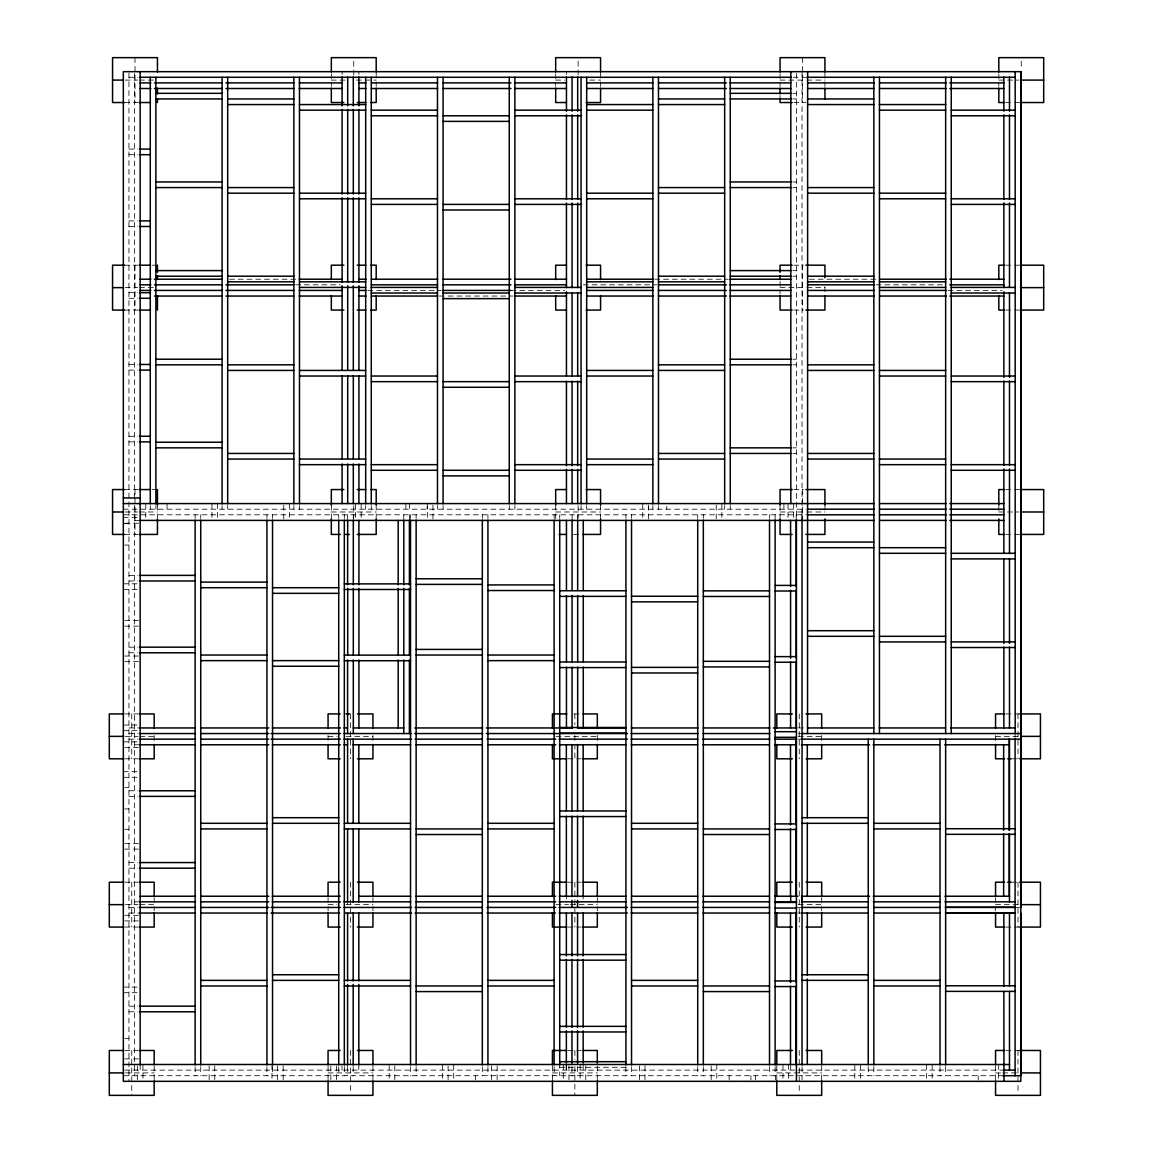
<?xml version="1.0" encoding="UTF-8"?>
<svg xmlns="http://www.w3.org/2000/svg" width="1153" height="1153" viewBox="0 0 1153 1153"><rect width="100%" height="100%" fill="white"/><g stroke="black" fill="none" stroke-linecap="round" stroke-linejoin="round"><path stroke-width="0.75" stroke-dasharray="5 3.75" d="M128.949 77.28L137.942 77.28M793.048 77.28L807.648 77.28M125.129 80.09L137.697 80.09M139.484 80.09L153.853 80.09M331.329 80.09L345.684 80.09M356.45 80.09L376.195 80.09M555.688 80.09L564.667 80.09M589.788 80.09L600.569 80.09M780.062 80.09L805.183 80.09M806.985 80.09L824.928 80.09M998.815 80.09L1018.56 80.09M792.86 93.335L796.435 93.335M792.86 98.942L796.435 98.942M124.639 102.531L138.446 102.531M793.869 102.531L805.947 102.531M1005.719 102.531L1019.526 102.531M128.949 149.083L137.827 149.083M128.949 154.689L137.827 154.689M792.86 181.958L796.435 181.958M792.86 187.579L796.435 187.579M128.949 220.872L137.827 220.872M128.949 226.492L137.827 226.492M124.639 265.19L138.446 265.19M152.254 265.19L157.442 265.19M793.869 265.19L803.396 265.19M1005.719 265.19L1019.526 265.19M792.86 270.595L796.435 270.595M792.86 276.201L796.435 276.201M229.505 279.213L297.416 279.213M654.846 279.213L728.206 279.213M809.449 279.213L877.851 279.213M295.629 284.82L340.308 284.82M583.288 284.82L656.648 284.82M876.064 284.82L944.466 284.82M125.129 287.63L137.697 287.63M139.484 287.63L153.853 287.63M780.062 287.63L805.183 287.63M806.985 287.63L824.928 287.63M367.865 290.426L441.224 290.426M510.995 290.426L564.667 290.426M948.054 290.426L1002.058 290.426M128.949 292.675L137.827 292.675M439.437 296.047L512.782 296.047M128.949 298.281L137.827 298.281M124.639 310.071L138.446 310.071M793.869 310.071L803.396 310.071M1005.719 310.071L1019.526 310.071M792.86 359.217L796.435 359.217M128.92 364.478L137.798 364.478M792.86 364.824L796.435 364.824M128.92 370.084L137.798 370.084M128.92 436.266L137.798 436.266M128.92 441.873L137.798 441.873M792.86 447.84L796.435 447.84M792.86 453.446L796.435 453.446M124.639 489.564L138.446 489.564M152.254 489.564L157.442 489.564M793.869 489.564L803.396 489.564M1005.719 489.564L1019.526 489.564M123.313 509.194L806.25 509.194M125.129 511.99L137.697 511.99M139.484 511.99L157.442 511.99M331.329 511.99L376.195 511.99M555.688 511.99L600.569 511.99M780.062 511.99L805.183 511.99M806.985 511.99L824.928 511.99M998.815 511.99L1018.56 511.99M123.328 514.8L807.648 514.8M123.313 517.611L140.147 517.611M134.555 520.407L138.764 520.407M124.928 523.217L138.749 523.217M123.313 523.664L128.92 523.664M124.639 534.43L138.446 534.43M573.646 534.43L580.824 534.43M1005.719 534.43L1019.526 534.43M124.726 545.052L128.92 545.052M128.949 575.376L137.884 575.376M128.949 580.982L137.884 580.982M123.313 583.793L138.749 583.793M123.313 589.399L140.147 589.399M124.726 620.53L140.147 620.53M124.726 626.137L140.147 626.137M128.949 647.179L137.884 647.179M128.949 652.785L137.884 652.785M124.726 656.043L138.749 656.043M124.726 661.649L138.749 661.649M124.841 713.923L138.648 713.923M573.978 713.923L581.155 713.923M1005.92 713.923L1018.892 713.923M123.313 725.035L138.749 725.035M128.949 727.947L138.764 727.947M798.553 727.947L807.648 727.947M123.313 730.642L138.749 730.642M128.949 733.553L138.129 733.553M798.452 733.553L802.041 733.553M125.461 736.363L138.029 736.363M139.83 736.363L154.185 736.363M328.072 736.363L337.051 736.363M346.015 736.363L372.938 736.363M556.02 736.363L597.312 736.363M798.337 736.363L821.671 736.363M995.558 736.363L1018.892 736.363M128.949 739.159L138.129 739.159M798.452 739.159L802.041 739.159M123.313 741.855L138.749 741.855M134.555 744.78L140.162 744.78M124.726 747.461L138.749 747.461M124.841 758.804L138.648 758.804M567.968 758.804L581.155 758.804M1011.714 758.804L1018.892 758.804M123.313 771.703L140.147 771.703M123.313 777.309L138.749 777.309M124.726 787.557L128.92 787.557M128.949 790.771L137.884 790.771M128.949 796.377L137.884 796.377M124.726 808.945L128.92 808.945M124.726 829.31L128.92 829.31M124.726 843.492L140.147 843.492M124.726 849.112L140.147 849.112M128.949 862.574L137.884 862.574M128.949 868.18L137.884 868.18M124.841 882.204L138.648 882.204M567.968 882.204L581.155 882.204M1011.714 882.204L1018.892 882.204M134.555 901.833L138.764 901.833M125.461 904.644L138.029 904.644M139.83 904.644L154.185 904.644M328.072 904.644L337.051 904.644M346.015 904.644L372.938 904.644M556.02 904.644L568.588 904.644M570.389 904.644L597.312 904.644M798.337 904.644L821.671 904.644M995.558 904.644L1018.892 904.644M128.949 907.44L138.129 907.44M796.319 907.44L802.041 907.44M1015.087 907.44L1020.693 907.44M128.949 913.046L138.764 913.046M798.452 913.046L802.041 913.046M124.726 915.295L140.147 915.295M124.726 920.901L140.147 920.901M124.841 927.07L138.648 927.07M567.968 927.07L581.155 927.07M1005.92 927.07L1018.892 927.07M123.313 987.098L140.147 987.098M123.313 992.704L138.749 992.704M128.949 1006.165L137.884 1006.165M128.949 1011.772L137.884 1011.772M124.726 1038.522L128.92 1038.522M124.841 1050.469L138.648 1050.469M567.968 1050.469L581.155 1050.469M1005.92 1050.469L1018.892 1050.469M124.726 1058.886L140.147 1058.886M559.724 1067.303L625.92 1067.303M124.726 1070.114L1003.975 1070.114M125.461 1072.91L154.185 1072.91M328.072 1072.91L372.938 1072.91M552.431 1072.91L597.312 1072.91M776.805 1072.91L821.671 1072.91M995.558 1072.91L1000.948 1072.91M1002.735 1072.91L1018.892 1072.91M123.328 1075.72L1002.534 1075.72M1021.255 61.239L1021.255 68.416M1017.998 713.923L1017.998 758.804M1017.998 882.204L1017.998 927.07M1017.998 1050.469L1017.998 1091.761M1015.087 733.553L1015.087 737.142M998.815 73.806L998.815 86.374M998.815 505.706L998.815 512.898M998.368 1064.493L998.368 1079.929M995.558 735.47L995.558 742.647M995.558 897.74L995.558 910.913M995.558 1066.006L995.558 1079.813M978.191 1075.72L978.191 1079.929M945.647 1066.77L945.647 1075.72M940.026 1066.712L940.026 1075.72M932.172 1064.493L932.172 1079.929M926.565 1064.493L926.565 1079.929M873.844 1066.712L873.844 1075.72M868.238 1066.712L868.238 1075.72M860.383 1064.493L860.383 1079.929M854.777 1064.493L854.777 1079.929M824.928 73.187L824.928 86.374M824.928 286.722L824.928 293.914M824.928 505.086L824.928 512.898M821.671 735.47L821.671 742.647M821.671 897.74L821.671 910.913M821.671 1066.006L821.671 1079.813M802.488 57.65L802.488 102.531M802.488 265.19L802.488 310.071M802.488 489.564L802.488 518.274M802.041 71.673L802.041 520.407M802.041 1066.727L802.041 1079.929M801.811 514.8L801.811 518.374M799.245 713.923L799.245 758.804M799.245 882.204L799.245 927.07M799.245 1050.469L799.245 1091.761M796.435 73.475L796.435 520.407M796.19 514.8L796.19 520.407M793.639 503.587L793.639 520.407M790.713 1064.493L790.713 1070.114M788.58 1064.493L788.58 1081.327M788.018 503.587L788.018 519.009M783.91 503.587L783.91 509.194M782.973 1064.493L782.973 1081.327M780.062 73.806L780.062 86.374M780.062 95.627L780.062 99.072M780.062 281.346L780.062 293.914M780.062 505.086L780.062 518.274M776.805 1066.006L776.805 1079.813M775.609 1075.72L775.609 1079.929M775.119 514.8L775.119 520.407M775.119 1066.727L775.119 1075.72M769.512 514.8L769.512 518.389M769.512 1066.727L769.512 1075.72M755.431 1075.72L755.431 1079.929M750.934 1075.72L750.934 1079.929M730.267 505.59L730.267 509.194M729.157 1075.72L729.157 1079.929M724.66 505.59L724.66 509.194M721.836 503.587L721.836 520.407M716.791 1064.493L716.791 1079.929M716.229 505.187L716.229 519.009M711.17 1065.905L711.17 1081.327M703.33 514.8L703.33 518.389M703.33 1066.727L703.33 1075.72M697.709 514.8L697.709 518.389M697.709 1066.727L697.709 1075.72M666.751 506.383L666.751 509.194M658.478 505.59L658.478 509.194M652.857 505.59L652.857 509.194M648.62 506.383L648.62 509.194M648.361 505.187L648.361 519.009M644.988 1065.905L644.988 1079.929M642.74 503.587L642.74 519.009M639.382 1065.905L639.382 1081.327M631.527 514.8L631.527 518.389M631.527 1066.727L631.527 1075.72M625.92 514.8L625.92 518.389M625.92 1066.727L625.92 1075.72M600.569 73.187L600.569 86.374M600.569 505.086L600.569 518.274M597.312 735.47L597.312 742.647M597.312 897.74L597.312 910.913M597.312 1066.006L597.312 1079.813M586.675 505.59L586.675 509.194M585.753 1065.905L585.753 1079.929M583.173 896.227L583.173 899.023M583.173 1064.493L583.173 1070.114M581.069 505.59L581.069 509.194M580.146 1064.493L580.146 1079.929M578.129 61.239L578.129 75.594M578.129 505.706L578.129 518.274M577.667 514.8L577.667 519.009M577.567 1066.539L577.567 1075.72M574.871 713.923L574.871 724.689M574.871 735.47L574.871 758.804M574.871 882.204L574.871 927.07M574.871 1050.469L574.871 1059.448M574.871 1066.626L574.871 1095.35M572.075 514.8L572.075 520.407M571.96 1066.539L571.96 1075.72M568.933 1065.905L568.933 1079.929M566.454 71.673L566.454 74.484M566.354 896.227L566.354 899.023M566.354 1064.493L566.354 1070.114M566.123 1064.493L566.123 1070.114M563.313 1064.493L563.313 1079.929M559.724 514.8L559.724 518.389M559.724 1063.095L559.724 1075.72M555.688 73.806L555.688 86.374M555.688 505.086L555.688 518.893M554.117 514.8L554.117 518.389M554.117 1066.727L554.117 1075.72M552.431 1066.006L552.431 1079.813M514.872 505.59L514.872 509.194M509.266 505.59L509.266 509.194M497.13 1065.905L497.13 1081.327M491.524 1065.905L491.524 1079.929M487.935 514.8L487.935 518.389M487.935 1066.727L487.935 1075.72M482.329 514.8L482.329 518.389M482.329 1066.727L482.329 1075.72M475.44 1075.72L475.44 1079.929M453.705 1064.493L453.705 1081.327M448.085 1065.905L448.085 1081.327M443.083 505.59L443.083 509.194M442.478 1064.493L442.478 1079.727M437.477 505.59L437.477 509.194M432.966 505.187L432.966 519.009M427.345 503.587L427.345 519.009M427.158 506.383L427.158 509.194M416.132 514.8L416.132 518.389M416.132 1066.727L416.132 1075.72M410.526 514.8L410.526 518.389M410.526 1066.727L410.526 1075.72M409.401 503.587L409.401 509.194M409.401 514.8L409.401 520.407M405.885 503.587L405.885 509.194M403.795 514.8L403.795 519.009M394.802 1065.905L394.802 1081.327M389.195 1064.493L389.195 1081.327M376.195 73.187L376.195 86.374M376.195 505.086L376.195 518.274M372.938 735.47L372.938 742.647M372.938 897.74L372.938 910.913M372.938 1066.006L372.938 1079.813M371.28 505.59L371.28 509.194M365.674 505.59L365.674 509.194M361.163 503.587L361.163 520.407M358.914 71.673L358.914 74.484M358.814 1064.493L358.814 1070.114M355.556 503.587L355.556 519.009M353.755 61.239L353.755 75.594M353.755 505.706L353.755 518.274M353.308 514.8L353.308 519.009M353.193 1066.539L353.193 1075.72M350.512 713.923L350.512 758.804M350.512 882.204L350.512 927.07M350.512 1050.469L350.512 1091.761M347.702 514.8L347.586 519.009M347.586 901.833L347.586 904.644M347.586 1066.539L347.586 1075.72M344.329 514.8L344.329 518.389M344.329 1066.727L344.329 1075.72M342.095 71.673L342.095 74.484M341.98 1065.905L341.98 1070.114M338.723 514.8L338.723 518.389M338.723 1066.727L338.723 1075.72M336.46 1065.905L336.46 1081.327M331.329 73.806L331.329 86.374M331.329 505.086L331.329 518.274M330.853 1065.905L330.853 1081.327M328.072 735.47L328.072 742.647M328.072 897.74L328.072 910.913M328.072 1066.006L328.072 1079.813M299.477 505.59L299.477 509.194M293.871 505.59L293.871 509.194M289.36 503.587L289.36 519.009M283.753 505.187L283.753 519.009M283.177 1065.905L283.177 1079.727M277.57 1065.905L277.57 1081.327M272.54 514.8L272.54 518.389M272.54 1066.727L272.54 1075.72M271.964 1064.493L271.964 1079.727M266.934 514.8L266.934 518.389M266.934 1066.727L266.934 1075.72M227.689 505.59L227.689 509.194M222.082 505.59L222.082 509.194M217.571 503.587L217.571 519.009M214.746 1065.905L214.746 1081.327M211.965 503.587L211.965 519.009M209.14 1065.905L209.14 1081.327M200.737 514.8L200.737 518.389M200.737 1066.727L200.737 1075.72M195.131 514.8L195.131 518.389M195.131 1066.727L195.131 1075.72M167.041 503.587L167.041 509.194M157.442 505.086L157.442 518.274M155.886 505.59L155.886 509.194M154.185 735.47L154.185 742.647M154.185 897.74L154.185 910.913M154.185 1066.006L154.185 1079.813M150.279 505.59L150.279 509.194M145.768 503.587L145.768 519.009M142.943 1064.493L142.943 1079.727M140.162 1064.493L140.162 1070.114M137.337 1065.905L137.337 1079.727M135.002 57.65L135.002 102.531M135.002 265.19L135.002 310.071M135.002 489.564L135.002 534.43M134.555 73.475L134.555 501.786M134.541 505.374L134.555 1075.72M131.745 713.923L131.745 758.804M131.745 882.204L131.745 927.07M131.745 1050.469L131.745 1095.35M128.949 73.071L128.949 1081.327"/><path stroke-width="1.5" d="M1020.809 71.673L123.328 71.673L123.328 1081.327L1020.809 1081.327L1020.809 71.673L1020.693 907.44M139.744 77.28L791.246 77.28M807.417 77.28L1015.188 77.28M112.562 80.09L123.328 80.09M1020.362 80.09L1043.696 80.09M140.162 82.886L150.884 82.886M154.459 82.886L222.356 82.886M225.93 82.886L293.842 82.886M299.203 82.886L342.095 82.886M358.914 82.886L366.077 82.886M371.439 82.886L437.636 82.886M443.011 82.886L510.995 82.886M514.569 82.886L566.454 82.886M586.863 82.886L653.059 82.886M658.435 82.886L726.419 82.886M729.993 82.886L790.828 82.886M807.648 82.886L874.262 82.886M879.653 82.886L946.267 82.886M949.856 82.886L1003.859 82.886M140.162 88.507L150.884 88.507M154.459 88.507L222.356 88.507M225.93 88.507L293.842 88.507M299.203 88.507L342.095 88.507M358.914 88.507L366.077 88.507M371.439 88.507L437.636 88.507M443.011 88.507L510.995 88.507M514.569 88.507L566.454 88.507M586.863 88.507L653.059 88.507M658.435 88.507L726.419 88.507M729.993 88.507L790.828 88.507M807.648 88.507L874.262 88.507M879.653 88.507L946.267 88.507M949.856 88.507L1003.859 88.507M155.886 93.335L222.082 93.335M730.253 93.335L791.073 93.335M155.886 98.942L222.082 98.942M227.689 98.942L293.871 98.942M658.478 98.942L724.66 98.942M730.253 98.942L791.073 98.942M807.648 98.942L873.844 98.942M124.639 102.531L112.562 102.531L112.562 57.65L157.442 57.65L157.442 72.005M139.484 102.531L150.539 102.531M343.882 102.531L331.329 102.531L331.329 88.161M357.214 102.531L365.847 102.531M370.805 102.531L376.195 102.531L376.195 88.161M566.454 102.531L555.688 102.531L555.688 88.161M586.2 102.531L600.569 102.531L600.569 88.161M792.14 102.531L780.062 102.531L780.062 98.927M1004.205 102.531L998.815 102.531L998.815 88.161M1020.362 102.531L1043.696 102.531L1043.696 57.65L998.815 57.65L998.815 72.005M227.689 104.563L293.871 104.563M299.477 104.563L365.674 104.563M586.675 104.563L652.857 104.563M658.478 104.563L724.66 104.563M807.648 104.563L873.844 104.563M879.451 104.563L945.647 104.563M299.477 110.169L365.674 110.169M371.28 110.169L437.477 110.169M514.872 110.169L581.069 110.169M586.675 110.169L652.857 110.169M879.451 110.169L945.647 110.169M951.254 110.169L1015.188 110.169M371.28 115.776L437.477 115.776M443.083 115.776L509.266 115.776M514.872 115.776L581.069 115.776M951.254 115.776L1015.188 115.776M443.083 121.382L509.266 121.382M139.614 149.083L150.265 149.083M139.614 154.689L150.265 154.689M155.886 181.958L222.082 181.958M730.253 181.958L791.073 181.958M155.886 187.579L222.082 187.579M227.689 187.579L293.871 187.579M658.478 187.579L724.66 187.579M730.253 187.579L791.073 187.579M807.648 187.579L873.844 187.579M227.689 193.185L293.871 193.185M299.477 193.185L365.674 193.185M586.675 193.185L652.857 193.185M658.478 193.185L724.66 193.185M807.648 193.185L873.844 193.185M879.451 193.185L945.647 193.185M299.477 198.792L365.674 198.792M371.28 198.792L437.477 198.792M514.872 198.792L581.069 198.792M586.675 198.792L652.857 198.792M879.451 198.792L945.647 198.792M951.254 198.792L1015.188 198.792M371.28 204.398L437.477 204.398M443.083 204.398L509.266 204.398M514.872 204.398L581.069 204.398M951.254 204.398L1015.188 204.398M443.083 210.005L509.266 210.005M139.614 220.872L150.265 220.872M139.614 226.492L150.265 226.492M124.639 265.19L112.562 265.19L112.562 310.071L124.639 310.071M139.484 265.19L150.539 265.19M343.882 265.19L331.329 265.19L331.329 279.545M357.214 265.19L365.847 265.19M370.805 265.19L376.195 265.19L376.195 279.545M566.454 265.19L555.688 265.19L555.688 279.545M586.2 265.19L600.569 265.19L600.569 279.545M792.14 265.19L780.062 265.19L780.062 272.367M805.947 265.19L824.928 265.19L824.928 277.758M1004.205 265.19L998.815 265.19L998.815 279.545M1020.362 265.19L1043.696 265.19L1043.696 310.071L1020.362 310.071M155.886 270.595L222.082 270.595M730.253 270.595L791.073 270.595M155.886 276.201L222.082 276.201M227.689 276.201L293.871 276.201M658.478 276.201L724.66 276.201M730.253 276.201L791.073 276.201M807.648 276.201L873.844 276.201M140.162 279.213L150.884 279.213M154.459 279.213L222.356 279.213M299.203 279.213L342.095 279.213M358.914 279.213L366.077 279.213M371.439 279.213L437.636 279.213M443.011 279.213L510.995 279.213M514.569 279.213L566.454 279.213M586.863 279.213L653.059 279.213M729.993 279.213L790.828 279.213M879.653 279.213L946.267 279.213M949.856 279.213L1003.859 279.213M227.689 281.808L293.871 281.808M299.477 281.808L365.674 281.808M586.675 281.808L652.857 281.808M658.478 281.808L724.66 281.808M807.648 281.808L873.844 281.808M879.451 281.808L945.647 281.808M140.162 284.82L150.884 284.82M154.459 284.82L222.356 284.82M225.93 284.82L293.842 284.82M371.439 284.82L437.636 284.82M443.011 284.82L510.995 284.82M514.569 284.82L566.454 284.82M658.435 284.82L726.419 284.82M729.993 284.82L790.828 284.82M807.648 284.82L874.262 284.82M949.856 284.82L1003.859 284.82M299.477 287.414L365.674 287.414M371.28 287.414L437.477 287.414M514.872 287.414L581.069 287.414M586.675 287.414L652.857 287.414M879.451 287.414L945.647 287.414M951.254 287.414L1015.188 287.414M112.562 287.63L123.328 287.63M1020.362 287.63L1043.696 287.63M140.162 290.426L150.884 290.426M154.459 290.426L222.356 290.426M225.93 290.426L293.842 290.426M299.203 290.426L342.095 290.426M358.914 290.426L366.077 290.426M443.011 290.426L510.995 290.426M586.863 290.426L653.059 290.426M658.435 290.426L726.419 290.426M729.993 290.426L790.828 290.426M807.648 290.426L874.262 290.426M879.653 290.426L946.267 290.426M139.614 292.675L150.265 292.675M371.28 293.021L437.477 293.021M443.083 293.021L509.266 293.021M514.872 293.021L581.069 293.021M951.254 293.021L1015.188 293.021M154.459 296.047L222.356 296.047M225.93 296.047L293.842 296.047M299.203 296.047L342.095 296.047M358.914 296.047L366.077 296.047M371.439 296.047L437.636 296.047M514.569 296.047L566.454 296.047M586.863 296.047L653.059 296.047M658.435 296.047L726.419 296.047M729.993 296.047L790.828 296.047M807.648 296.047L874.262 296.047M879.653 296.047L946.267 296.047M949.856 296.047L1003.859 296.047M139.614 298.281L150.265 298.281M443.083 298.641L509.266 298.641M139.484 310.071L150.539 310.071M343.882 310.071L331.329 310.071L331.329 295.701M357.214 310.071L365.847 310.071M370.805 310.071L376.195 310.071L376.195 295.701M566.454 310.071L555.688 310.071L555.688 295.701M586.2 310.071L600.569 310.071L600.569 295.701M792.14 310.071L780.062 310.071L780.062 295.701M805.947 310.071L824.928 310.071L824.928 295.701M1004.205 310.071L998.815 310.071L998.815 295.701M155.886 359.217L222.082 359.217M730.253 359.217L791.073 359.217M139.585 364.478L150.236 364.478M155.886 364.824L222.082 364.824M227.689 364.824L293.871 364.824M658.478 364.824L724.66 364.824M730.253 364.824L791.073 364.824M807.648 364.824L873.844 364.824M139.585 370.084L150.236 370.084M227.689 370.43L293.871 370.43M299.477 370.43L365.674 370.43M586.675 370.43L652.857 370.43M658.478 370.43L724.66 370.43M807.648 370.43L873.844 370.43M879.451 370.43L945.647 370.43M299.477 376.037L365.674 376.037M371.28 376.037L437.477 376.037M514.872 376.037L581.069 376.037M586.675 376.037L652.857 376.037M879.451 376.037L945.647 376.037M951.254 376.037L1015.188 376.037M371.28 381.657L437.477 381.657M443.083 381.657L509.266 381.657M514.872 381.657L581.069 381.657M951.254 381.657L1015.188 381.657M443.083 387.264L509.266 387.264M139.585 436.266L150.236 436.266M139.585 441.873L150.236 441.873M155.886 442.233L222.082 442.233M155.886 447.84L222.082 447.84M730.253 447.84L791.073 447.84M227.689 453.446L293.871 453.446M658.478 453.446L724.66 453.446M730.253 453.446L791.073 453.446M807.648 453.446L873.844 453.446M227.689 459.053L293.871 459.053M299.477 459.053L365.674 459.053M586.675 459.053L652.857 459.053M658.478 459.053L724.66 459.053M807.648 459.053L873.844 459.053M879.451 459.053L945.647 459.053M299.477 464.673L365.674 464.673M371.28 464.673L437.477 464.673M514.872 464.673L581.069 464.673M586.675 464.673L652.857 464.673M879.451 464.673L945.647 464.673M951.254 464.673L1015.188 464.673M371.28 470.28L437.477 470.28M443.083 470.28L509.266 470.28M514.872 470.28L581.069 470.28M951.254 470.28L1015.188 470.28M443.083 475.886L509.266 475.886M124.639 489.564L112.562 489.564L112.562 534.43L124.639 534.43M139.484 489.564L150.539 489.564M343.882 489.564L331.329 489.564L331.329 505.086M357.214 489.564L365.847 489.564M370.805 489.564L376.195 489.564L376.195 505.086M566.454 489.564L555.688 489.564L555.688 505.086M586.2 489.564L600.569 489.564L600.569 505.086M792.14 489.564L780.062 489.564L780.062 505.086M805.947 489.564L824.928 489.564L824.928 505.086M1004.205 489.564L998.815 489.564L998.815 505.086M1020.362 489.564L1043.696 489.564L1043.696 534.43L1020.362 534.43M123.328 497.966L140.162 497.966M123.313 503.587L874.262 503.587M879.653 503.587L946.267 503.587M949.856 503.587L1003.859 503.587M807.648 509.194L874.262 509.194M879.653 509.194L946.267 509.194M949.856 509.194L1003.859 509.194M112.562 511.99L123.328 511.99M1020.362 511.99L1043.696 511.99M807.648 514.8L874.262 514.8M879.653 514.8L946.267 514.8M949.856 514.8L1003.859 514.8M139.917 520.407L874.262 520.407M879.653 520.407L946.267 520.407M949.856 520.407L1003.859 520.407M139.484 534.43L157.442 534.43L157.442 518.893M340.294 534.43L331.329 534.43L331.329 518.893M345.684 534.43L349.273 534.43M357.214 534.43L376.195 534.43L376.195 518.893M559.147 534.43L566.454 534.43M582.611 534.43L600.569 534.43L600.569 518.893M792.14 534.43L780.062 534.43L780.062 518.893M805.947 534.43L824.928 534.43L824.928 518.893M1004.205 534.43L998.815 534.43L998.815 518.893M807.648 542.069L873.844 542.069M807.648 547.689L873.844 547.689M879.451 547.689L945.647 547.689M879.451 553.296L945.647 553.296M951.254 553.296L1015.188 553.296M951.254 558.902L1015.188 558.902M139.672 575.376L195.131 575.376M416.132 578.777L482.329 578.777M139.672 580.982L195.131 580.982M200.737 582.106L266.934 582.106M344.329 583.879L410.526 583.879M416.132 584.384L482.329 584.384M487.935 584.917L554.117 584.917M775.119 585.407L796.435 585.407M200.737 587.713L266.934 587.713M272.54 587.713L338.723 587.713M344.329 589.486L410.526 589.486M487.935 590.523L554.117 590.523M559.724 590.754L625.92 590.754M703.33 590.855L769.512 590.855M775.119 591.013L796.435 591.013M272.54 593.334L338.723 593.334M631.527 596.245L697.709 596.245M559.724 596.36L625.92 596.36M703.33 596.476L769.512 596.476M631.527 601.852L697.709 601.852M807.648 630.705L873.844 630.705M807.648 636.312L873.844 636.312M879.451 636.312L945.647 636.312M879.451 641.918L945.647 641.918M951.254 641.918L1015.188 641.918M139.672 647.179L195.131 647.179M951.254 647.525L1015.188 647.525M416.132 649.413L482.329 649.413M139.672 652.785L195.131 652.785M200.737 655.034L266.934 655.034M344.329 655.12L410.526 655.12M416.132 655.034L482.329 655.034M487.935 655.034L554.117 655.034M775.119 656.634L796.435 656.634M200.737 660.64L266.934 660.64M272.54 660.64L338.723 660.64M487.935 660.64L554.117 660.64M344.329 660.727L410.526 660.727M703.33 661.318L769.512 661.318M559.724 661.981L625.92 661.981M775.119 662.254L796.435 662.254M272.54 666.247L338.723 666.247M703.33 666.924L769.512 666.924M631.527 667.371L697.709 667.371M559.724 667.587L625.92 667.587M631.527 672.977L697.709 672.977M123.674 713.923L109.304 713.923L109.304 758.804L123.674 758.804M139.83 713.923L154.185 713.923L154.185 728.278M340.149 713.923L328.072 713.923L328.072 728.278M346.015 713.923L349.604 713.923M357.416 713.923L372.938 713.923L372.938 728.278M566.8 713.923L552.431 713.923L552.431 728.278M582.957 713.923L597.312 713.923L597.312 728.278M792.342 713.923L776.805 713.923L776.805 728.278M806.149 713.923L821.671 713.923L821.671 728.278M1004.537 713.923L995.558 713.923L995.558 728.278M1019.728 713.923L1040.438 713.923L1040.438 758.804L1019.728 758.804M559.724 727.5L625.92 727.5M139.672 727.947L195.419 727.947M200.795 727.947L268.822 727.947M272.396 727.947L340.423 727.947M344.012 727.947L347.586 727.947M353.308 727.947L403.795 727.947M414.763 727.947L482.689 727.947M486.263 727.947L572.075 727.947M577.567 727.947L626.079 727.947M631.469 727.947L697.94 727.947M703.33 727.947L769.815 727.947M773.404 727.947L796.766 727.947M807.547 727.947L873.815 727.947M879.191 727.947L945.46 727.947M950.836 727.947L1015.317 727.947M775.119 731.694L796.435 731.694M559.724 733.106L625.92 733.106M139.672 733.553L195.534 733.553M200.737 733.553L268.822 733.553M271.128 733.553L340.423 733.553M344.012 733.553L411.506 733.553M414.763 733.553L482.689 733.553M486.263 733.553L627.477 733.553M631.066 733.553L697.94 733.553M703.056 733.553L769.815 733.553M802.041 733.553L1020.809 733.553M109.304 736.363L123.674 736.363M1020.693 736.363L1040.438 736.363M775.119 737.3L796.435 737.3M139.744 739.159L195.534 739.159M200.737 739.159L268.822 739.159M271.128 739.159L340.423 739.159M344.012 739.159L411.506 739.159M415.094 739.159L482.3 739.159M487.085 739.159L555.818 739.159M559.075 739.159L627.477 739.159M631.066 739.159L697.709 739.159M702.955 739.159L769.656 739.159M774.6 739.159L796.651 739.159M801.479 739.159L1020.809 739.159M139.917 744.78L195.419 744.78M200.795 744.78L268.822 744.78M272.396 744.78L340.423 744.78M344.012 744.78L347.586 744.78M353.193 744.78L410.583 744.78M415.959 744.78L482.3 744.78M487.676 744.78L555.818 744.78M559.407 744.78L625.935 744.78M631.311 744.78L697.579 744.78M702.955 744.78L769.224 744.78M774.6 744.78L796.103 744.78M801.479 744.78L869.535 744.78M873.124 744.78L939.392 744.78M944.768 744.78L1009.25 744.78M139.83 758.804L154.185 758.804L154.185 744.434M340.149 758.804L328.072 758.804L328.072 744.434M357.416 758.804L372.938 758.804L372.938 744.434M566.8 758.804L552.431 758.804L552.431 744.434M582.957 758.804L597.312 758.804L597.312 744.434M792.342 758.804L776.805 758.804L776.805 744.434M806.149 758.804L821.671 758.804L821.671 744.434M1004.537 758.804L995.558 758.804L995.558 744.434M1007.65 758.804L1011.095 758.804M139.672 790.771L195.131 790.771M139.672 796.377L195.131 796.377M559.724 810.963L625.92 810.963M559.724 816.569L625.92 816.569M272.54 817.693L338.723 817.693M802.041 817.693L868.238 817.693M200.737 823.3L266.934 823.3M272.54 823.3L338.723 823.3M344.329 823.3L410.526 823.3M487.935 823.3L554.117 823.3M631.527 823.3L697.709 823.3M802.041 823.314L868.238 823.314M873.844 823.3L940.026 823.3M775.119 823.905L796.435 823.905M945.647 828.719L1015.188 828.719M200.737 828.921L266.934 828.921M344.329 828.921L410.526 828.921M416.132 828.921L482.329 828.921M487.935 828.921L554.117 828.921M631.527 828.921L697.709 828.921M703.33 828.921L769.512 828.921M873.844 828.921L940.026 828.921M775.119 829.511L796.435 829.511M945.647 834.325L1015.188 834.325M416.132 834.527L482.329 834.527M703.33 834.527L769.512 834.527M139.672 862.574L195.131 862.574M139.672 868.18L195.131 868.18M123.674 882.204L109.304 882.204L109.304 927.07L123.674 927.07M139.83 882.204L154.185 882.204L154.185 896.558M340.149 882.204L328.072 882.204L328.072 896.558M357.416 882.204L372.938 882.204L372.938 896.558M566.8 882.204L552.431 882.204L552.431 896.558M582.957 882.204L597.312 882.204L597.312 896.558M792.342 882.204L776.805 882.204L776.805 896.558M806.149 882.204L821.671 882.204L821.671 896.558M1004.537 882.204L995.558 882.204L995.558 896.558M1007.65 882.204L1011.095 882.204M1019.728 882.204L1040.438 882.204L1040.438 927.07L1019.728 927.07M140.162 896.227L195.534 896.227M200.881 896.227L268.75 896.227M272.324 896.227L340.193 896.227M358.814 896.227L410.699 896.227M416.06 896.227L482.257 896.227M487.618 896.227L555.616 896.227M559.191 896.227L626.108 896.227M631.484 896.227L697.68 896.227M703.042 896.227L769.238 896.227M774.614 896.227L797.89 896.227M801.479 896.227L869.607 896.227M873.196 896.227L939.536 896.227M944.927 896.227L1009.48 896.227M139.917 901.833L195.534 901.833M200.737 901.833L268.822 901.833M272.324 901.833L340.423 901.833M344.012 901.833L410.699 901.833M415.959 901.833L482.3 901.833M487.618 901.833L555.818 901.833M559.191 901.833L626.108 901.833M631.354 901.833L697.709 901.833M703.042 901.833L769.426 901.833M774.614 901.833L796.319 901.833M801.695 901.833L868.123 901.833M873.34 901.833L940.026 901.833M944.984 901.833L1015.087 901.833M775.119 902.439L796.435 902.439M109.304 904.644L123.674 904.644M1020.693 904.644L1040.438 904.644M945.647 907.238L1015.188 907.238M139.672 907.44L195.534 907.44M200.737 907.44L268.822 907.44M271.128 907.44L340.423 907.44M344.012 907.44L411.506 907.44M415.094 907.44L482.329 907.44M487.085 907.44L555.818 907.44M559.075 907.44L627.477 907.44M631.066 907.44L697.709 907.44M703.056 907.44L769.656 907.44M802.041 907.44L868.281 907.44M873.657 907.44L940.026 907.44M945.258 907.44L1015.087 907.44M775.119 908.045L796.435 908.045M945.647 912.859L1015.188 912.859M139.672 913.046L195.534 913.046M200.939 913.046L267.525 913.046M271.128 913.046L339.515 913.046M344.79 913.046L411.506 913.046M415.094 913.046L482.329 913.046M487.085 913.046L555.487 913.046M559.075 913.046L627.477 913.046M631.066 913.046L697.666 913.046M703.056 913.046L769.656 913.046M775.047 913.046L796.651 913.046M801.71 913.046L868.396 913.046M873.772 913.046L940.113 913.046M945.489 913.046L1015.418 913.046M139.83 927.07L154.185 927.07L154.185 912.715M340.149 927.07L328.072 927.07L328.072 912.715M357.416 927.07L372.938 927.07L372.938 912.715M566.8 927.07L552.431 927.07L552.431 912.715M582.957 927.07L597.312 927.07L597.312 912.715M792.342 927.07L776.805 927.07L776.805 912.715M806.149 927.07L821.671 927.07L821.671 912.715M1004.537 927.07L995.558 927.07L995.558 912.715M559.724 954.554L625.92 954.554M559.724 960.175L625.92 960.175M272.54 974.746L338.723 974.746M802.041 974.746L868.238 974.746M200.737 980.367L266.934 980.367M272.54 980.367L338.723 980.367M344.329 980.367L410.526 980.367M487.935 980.367L554.117 980.367M631.527 980.367L697.709 980.367M802.041 980.353L868.238 980.353M873.844 980.367L940.026 980.367M775.119 980.958L796.435 980.958M945.647 985.772L1015.188 985.772M200.737 985.974L266.934 985.974M344.329 985.974L410.526 985.974M416.132 985.974L482.329 985.974M487.935 985.974L554.117 985.974M631.527 985.974L697.709 985.974M703.33 985.974L769.512 985.974M873.844 985.974L940.026 985.974M775.119 986.579L796.435 986.579M945.647 991.378L1015.188 991.378M416.132 991.58L482.329 991.58M703.33 991.58L769.512 991.58M139.672 1006.165L195.131 1006.165M139.672 1011.772L195.131 1011.772M559.724 1026.357L625.92 1026.357M559.724 1031.964L625.92 1031.964M123.674 1050.469L109.304 1050.469L109.304 1095.35L154.185 1095.35L154.185 1080.995M139.83 1050.469L154.185 1050.469L154.185 1064.839M340.149 1050.469L328.072 1050.469L328.072 1064.839M357.416 1050.469L372.938 1050.469L372.938 1064.839M566.8 1050.469L552.431 1050.469L552.431 1064.839M582.957 1050.469L597.312 1050.469L597.312 1063.037M792.342 1050.469L776.805 1050.469L776.805 1064.839M806.149 1050.469L821.671 1050.469L821.671 1064.839M1004.537 1050.469L995.558 1050.469L995.558 1064.839M1019.728 1050.469L1040.438 1050.469L1040.438 1095.35L995.558 1095.35L995.558 1080.995M559.724 1061.697L625.92 1061.697M123.313 1064.493L1009.48 1064.493M1004.09 1070.114L1015.087 1070.114M109.304 1072.91L123.674 1072.91M1020.693 1072.91L1040.438 1072.91M1002.851 1075.72L1020.809 1075.72L1020.693 913.046M1015.188 71.673L1015.188 733.553M1015.087 738.929L1015.087 1075.72M1009.48 77.064L1009.48 111.236M1009.48 114.824L1009.48 199.325M1009.48 202.928L1009.48 287.428M1009.48 292.833L1009.48 377.334M1009.48 380.937L1009.48 465.437M1009.48 469.04L1009.48 553.541M1009.48 558.931L1009.48 643.446M1009.48 647.035L1009.48 727.947M1009.48 739.159L1009.48 830.333M1009.48 833.907L1009.48 901.833M1009.48 913.046L1009.48 986.233M1009.48 991.45L1009.48 1070.114M1009.25 739.159L1009.25 830.304M1009.25 833.864L1009.25 896.227M1003.859 77.064L1003.859 111.236M1003.859 114.824L1003.859 199.325M1003.859 202.928L1003.859 287.63M1003.859 291.839L1003.859 377.334M1003.859 380.937L1003.859 465.437M1003.859 469.04L1003.859 553.541M1003.859 558.931L1003.859 643.446M1003.859 647.035L1003.859 727.947M1003.859 913.046L1003.859 986.103M1003.859 991.45L1003.975 1081.327M1003.643 744.78L1003.643 830.304M1003.643 833.864L1003.643 896.227M951.254 77.28L951.254 733.553M945.647 77.28L945.647 733.553M945.647 739.159L945.647 1064.983M940.026 739.159L940.026 1064.925M879.451 77.28L879.451 733.553M873.844 77.28L873.844 733.553M873.844 739.159L873.844 1064.925M868.238 739.159L868.238 1064.925M824.928 72.005L824.928 57.65L780.062 57.65L780.062 72.005M824.928 88.161L824.928 99.072M821.671 1080.995L821.671 1095.35L776.805 1095.35L776.805 1080.995M807.648 71.673L807.547 733.553M807.316 744.78L807.316 817.823M807.316 823.17L807.316 896.227M807.316 913.046L807.316 975.409M807.316 978.969L807.316 1064.493M802.041 519.599L802.041 1064.925M801.94 896.227L801.94 901.833M796.435 520.19L796.42 1081.327M796.19 520.176L796.19 586.603M796.19 590.033L796.19 658.176M796.19 661.678L796.19 727.947M796.103 739.159L796.103 824.957M796.103 828.517L796.103 896.227M796.103 913.046L796.103 982.543M796.103 986.103L796.103 1064.493M790.828 71.673L790.828 503.587M790.713 896.227L790.713 901.833M790.583 520.407L790.583 586.603M790.583 590.177L790.583 658.176M790.583 661.75L790.583 727.947M790.497 744.78L790.497 824.957M790.497 828.517L790.497 896.227M790.497 913.046L790.497 982.543M790.497 986.103L790.497 1064.493M780.062 88.161L780.062 93.897M780.062 275.553L780.062 279.545M775.119 520.19L775.119 1064.925M769.512 520.19L769.512 1064.925M730.267 77.28L730.267 503.789M724.66 77.28L724.66 503.789M703.33 520.19L703.33 1064.925M697.709 520.19L697.709 1064.925M658.478 77.28L658.478 503.789M652.857 77.28L652.857 503.789M631.527 520.19L631.527 1064.925M625.92 520.19L625.92 1064.925M600.569 72.005L600.569 57.65L555.688 57.65L555.688 72.005M597.312 1080.995L597.312 1095.35L552.431 1095.35L552.431 1080.995M586.675 77.28L586.675 503.789M583.274 520.407L583.274 590.177M583.274 595.553L583.274 661.75M583.274 667.111L583.274 727.947M583.173 744.78L583.173 810.804M583.173 816.165L583.173 896.472M583.173 913.046L583.173 955.88M583.173 959.455L583.173 1027.28M583.173 1030.84L583.173 1062.965M581.069 77.28L581.069 503.789M577.682 77.078L577.682 111.264M577.682 114.868L577.682 199.44M577.682 203.043L577.682 287.63M577.682 293.021L577.682 375.806M577.682 381.211L577.682 465.783M577.682 469.386L577.682 503.587M577.682 520.176L577.667 590.177M577.682 595.496L577.682 661.836M577.667 667.111L577.682 728.177M577.567 744.535L577.567 810.804M577.567 816.137L577.567 896.703M577.567 900.277L577.567 907.44M577.567 913.046L577.567 955.952M577.567 959.455L577.567 1027.453M577.567 1030.84L577.567 1063.21M572.075 77.078L572.075 111.264M572.075 114.868L572.075 199.44M572.075 203.043L572.075 287.63M572.075 293.021L572.075 375.806M572.075 381.211L572.075 465.783M572.075 469.386L572.075 503.587M572.075 520.176L572.075 590.177M572.075 595.496L572.075 661.836M572.075 667.111L572.075 728.177M571.96 744.535L571.96 810.804M571.96 816.137L571.96 896.703M571.96 900.277L571.96 907.44M571.96 913.046L571.96 955.952M571.96 959.455L571.96 1027.453M571.96 1030.84L571.96 1063.21M566.454 77.078L566.454 111.264M566.454 114.868L566.454 199.44M566.454 203.043L566.454 287.63M566.454 291.839L566.454 375.806M566.454 381.211L566.454 465.783M566.454 469.386L566.454 503.587M566.454 520.407L566.454 590.177M566.454 595.553L566.454 661.75M566.454 667.111L566.454 727.947M566.354 744.78L566.354 810.804M566.354 816.165L566.354 896.472M566.354 913.046L566.354 955.88M566.354 959.455L566.354 1027.28M566.354 1030.84L566.354 1062.965M559.724 520.19L559.724 1064.925M554.117 520.19L554.117 1064.925M514.872 77.28L514.872 503.789M509.266 77.28L509.266 503.789M487.935 520.19L487.935 1064.925M482.329 520.19L482.329 1064.925M443.083 77.28L443.083 503.789M437.477 77.28L437.477 503.789M416.132 520.19L416.132 1064.925M410.526 520.19L410.526 1064.925M409.401 520.176L409.401 584.816M409.401 588.318L409.401 654.659M409.401 659.963L409.401 733.553M403.795 520.176L403.795 584.816M403.795 588.318L403.795 654.659M403.795 659.963L403.795 733.553M398.189 520.407L398.189 584.816M398.189 588.39L398.189 654.587M398.189 659.963L398.189 727.947M376.195 72.005L376.195 57.65L331.329 57.65L331.329 72.005M372.938 1080.995L372.938 1095.35L328.072 1095.35L328.072 1080.995M371.28 77.28L371.28 503.789M365.674 77.28L365.674 503.789M358.914 77.078L358.914 105.86M358.914 109.463L358.914 194.05M358.914 197.653L358.914 282.226M358.914 285.829L358.914 370.416M358.914 375.806L358.914 458.591M358.914 463.996L358.914 503.587M358.914 520.407L358.914 584.816M358.914 588.39L358.914 654.587M358.914 659.963L358.914 727.947M358.814 744.78L358.814 823.3M358.814 828.661L358.814 901.833M358.814 913.046L358.814 980.872M358.814 984.446L358.814 1064.752M353.308 77.078L353.308 105.86M353.308 109.463L353.308 194.05M353.308 197.653L353.308 282.226M353.308 285.829L353.308 370.416M353.308 375.806L353.308 458.591M353.308 463.996L353.308 503.587M353.308 520.176L353.308 584.816M353.308 588.318L353.308 654.659M353.308 659.963L353.308 733.553M353.193 739.159L353.193 823.3M353.193 828.661L353.193 902.078M353.193 913.046L353.193 980.972M353.193 984.446L353.193 1064.997M347.702 77.078L347.702 105.86M347.702 109.463L347.702 194.05M347.702 197.653L347.702 282.226M347.702 285.829L347.702 370.416M347.702 375.806L347.702 458.591M347.702 463.996L347.702 503.587M347.702 520.176L347.586 584.816M347.702 588.318L347.702 654.659M347.586 659.963L347.586 733.553M347.586 739.159L347.586 823.3M347.586 828.661L347.586 902.078M347.586 913.046L347.586 980.972M347.586 984.446L347.586 1064.997M344.329 520.19L344.329 1064.925M342.095 77.078L342.095 105.86M342.095 109.463L342.095 194.05M342.095 197.653L342.095 282.226M342.095 285.829L342.095 370.416M342.095 375.806L342.095 458.591M342.095 463.996L342.095 503.587M338.723 520.19L338.723 1064.925M299.477 77.28L299.477 503.789M293.871 77.28L293.871 503.789M272.54 520.19L272.54 1064.925M266.934 520.19L266.934 1064.925M227.689 77.28L227.689 503.789M222.082 77.28L222.082 503.789M200.737 520.19L200.737 1064.925M195.131 520.19L195.131 1064.925M157.442 88.161L157.442 93.897M157.442 98.927L157.442 102.531M157.442 265.19L157.442 272.367M157.442 275.553L157.442 279.545M157.442 295.701L157.442 310.071M157.442 489.564L157.442 505.086M155.886 77.28L155.886 503.789M150.279 77.28L150.279 503.789M140.162 71.673L140.162 1064.752"/></g></svg>
